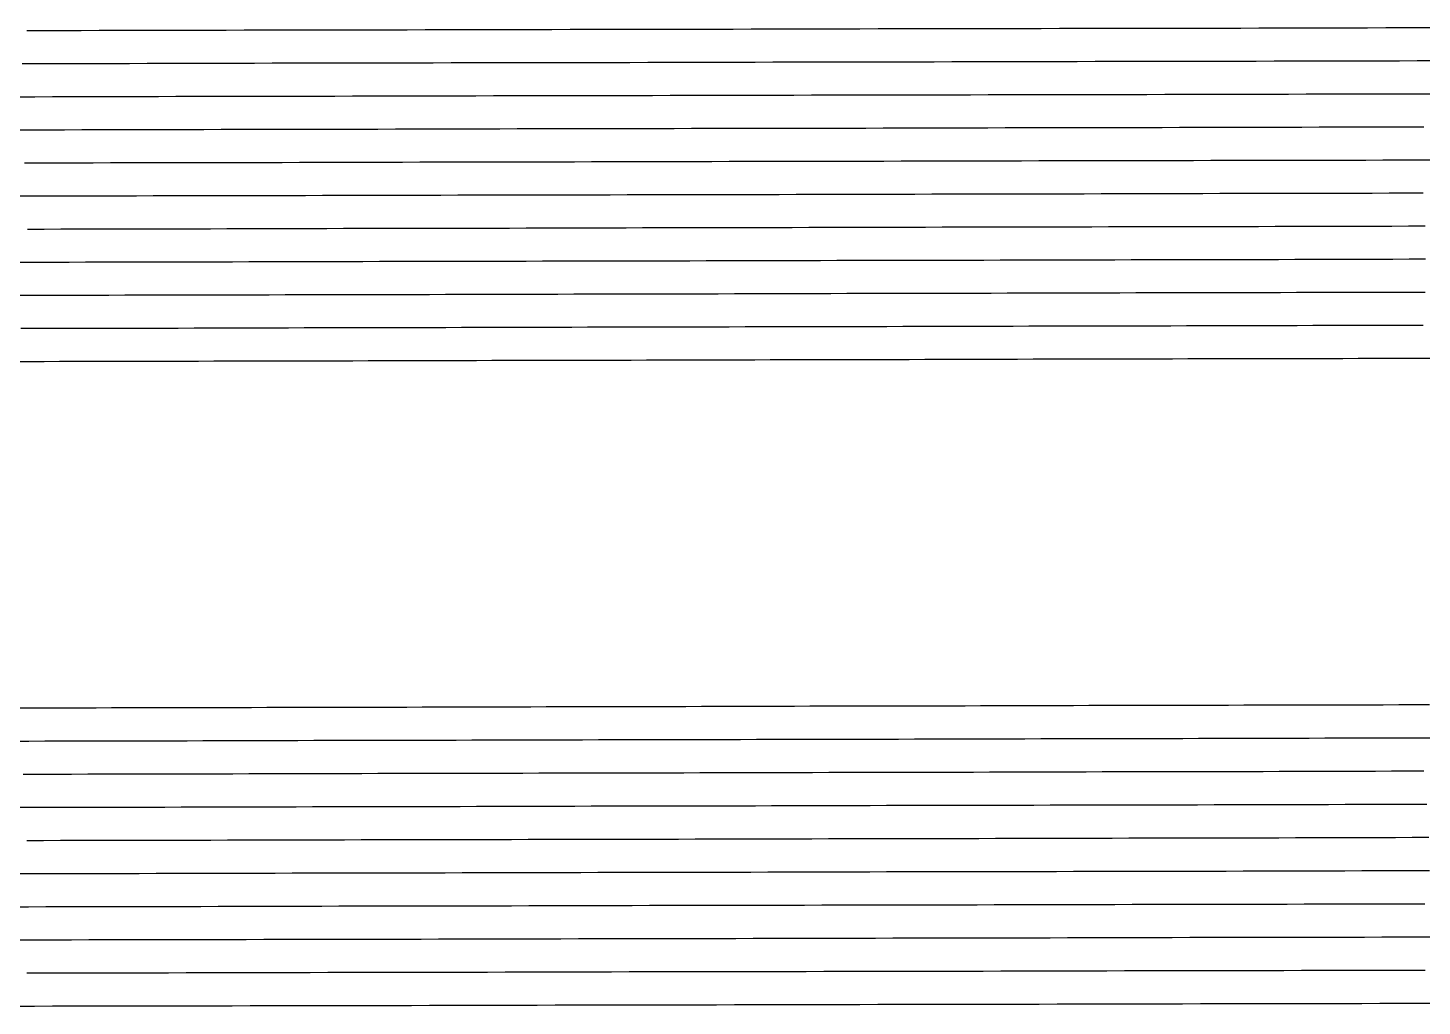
# Model space of a CAD drawing. Header units: millimetres. Extents: x -39.2 to 50.5, y -5.2 to 5.4.
# Drawn here: x 5.28 to 20.23, y -5.13 to 5.36 of the extents above; entities that cross this region are included whole.
import ezdxf

# ---------------------------------------------------------------- set-up
doc = ezdxf.new("R2010")
doc.units = ezdxf.units.MM
doc.layers.add('COPPER_L1_TOP', color=7, linetype='CONTINUOUS')

msp = doc.modelspace()

# ---------------------------------------------------------------- linework, layer by layer
at = {"layer": 'COPPER_L1_TOP'}
for points in [[(11.096, 5.339), (10.901, 5.338), (10.707, 5.338), (10.513, 5.338), (10.319, 5.337), (10.124, 5.337), (9.93, 5.337), (9.736, 5.336), (9.542, 5.336), (9.348, 5.335), (9.153, 5.335), (8.959, 5.335), (8.765, 5.334), (8.571, 5.334), (8.377, 5.333), (8.183, 5.333), (7.988, 5.333), (7.794, 5.332), (7.6, 5.332), (7.406, 5.331), (7.212, 5.331), (7.018, 5.331), (6.824, 5.33), (6.629, 5.33), (6.435, 5.329), (6.241, 5.329), (6.047, 5.329), (5.853, 5.328), (5.659, 5.328), (5.465, 5.327), (5.271, 5.327)], [(20.426, 5.358), (20.231, 5.357), (20.037, 5.357), (19.842, 5.357), (19.648, 5.356), (19.453, 5.356), (19.259, 5.355), (19.064, 5.355), (18.87, 5.355), (18.675, 5.354), (18.481, 5.354), (18.287, 5.353), (18.092, 5.353), (17.898, 5.353), (17.703, 5.352), (17.509, 5.352), (17.314, 5.351), (17.12, 5.351), (16.925, 5.351), (16.731, 5.35), (16.537, 5.35), (16.342, 5.35), (16.148, 5.349), (15.954, 5.349), (15.759, 5.348), (15.565, 5.348), (15.37, 5.348), (15.176, 5.347), (14.982, 5.347), (14.787, 5.346), (14.593, 5.346), (14.399, 5.346), (14.204, 5.345), (14.01, 5.345), (13.816, 5.344), (13.621, 5.344), (13.427, 5.344), (13.233, 5.343), (13.038, 5.343), (12.844, 5.342), (12.65, 5.342), (12.455, 5.342), (12.261, 5.341), (12.067, 5.341), (11.873, 5.34), (11.678, 5.34), (11.484, 5.34), (11.29, 5.339), (11.096, 5.339)], [(15.574, 4.993), (15.382, 4.993), (15.19, 4.993), (14.998, 4.992), (14.806, 4.992), (14.614, 4.991), (14.422, 4.991), (14.23, 4.991), (14.039, 4.99), (13.847, 4.99), (13.655, 4.989), (13.463, 4.989), (13.271, 4.989), (13.079, 4.988), (12.887, 4.988), (12.696, 4.987), (12.504, 4.987), (12.312, 4.987), (12.12, 4.986), (11.928, 4.986), (11.737, 4.985), (11.545, 4.985), (11.353, 4.985), (11.161, 4.984), (10.97, 4.984), (10.778, 4.984), (10.586, 4.983), (10.394, 4.983), (10.202, 4.982), (10.011, 4.982), (9.819, 4.982), (9.627, 4.981), (9.436, 4.981), (9.244, 4.98), (9.052, 4.98), (8.86, 4.98), (8.669, 4.979), (8.477, 4.979), (8.285, 4.978), (8.094, 4.978), (7.902, 4.978), (7.71, 4.977), (7.519, 4.977), (7.327, 4.976), (7.135, 4.976), (6.944, 4.976), (6.752, 4.975), (6.56, 4.975), (6.369, 4.974), (6.177, 4.974), (5.985, 4.974), (5.794, 4.973), (5.602, 4.973), (5.411, 4.972), (5.219, 4.972)], [(20.373, 5.003), (20.181, 5.003), (19.989, 5.002), (19.797, 5.002), (19.605, 5.002), (19.413, 5.001), (19.221, 5.001), (19.029, 5), (18.837, 5), (18.645, 5), (18.453, 4.999), (18.261, 4.999), (18.069, 4.998), (17.877, 4.998), (17.685, 4.998), (17.493, 4.997), (17.301, 4.997), (17.109, 4.997), (16.917, 4.996), (16.725, 4.996), (16.533, 4.995), (16.341, 4.995), (16.149, 4.995), (15.957, 4.994), (15.765, 4.994), (15.574, 4.993)], [(19.935, 4.648), (19.746, 4.647), (19.556, 4.647), (19.367, 4.647), (19.177, 4.646), (18.988, 4.646), (18.798, 4.645), (18.609, 4.645), (18.419, 4.645), (18.23, 4.644), (18.04, 4.644), (17.851, 4.644), (17.661, 4.643), (17.472, 4.643), (17.282, 4.642), (17.093, 4.642), (16.903, 4.642), (16.714, 4.641), (16.524, 4.641), (16.335, 4.64), (16.145, 4.64), (15.956, 4.64), (15.766, 4.639), (15.577, 4.639), (15.388, 4.638), (15.198, 4.638), (15.009, 4.638), (14.819, 4.637), (14.63, 4.637), (14.441, 4.636), (14.251, 4.636), (14.062, 4.636), (13.872, 4.635), (13.683, 4.635), (13.494, 4.634), (13.304, 4.634), (13.115, 4.634), (12.926, 4.633), (12.736, 4.633), (12.547, 4.632), (12.358, 4.632), (12.168, 4.632), (11.979, 4.631), (11.79, 4.631), (11.6, 4.631), (11.411, 4.63), (11.222, 4.63), (11.032, 4.629), (10.843, 4.629), (10.654, 4.629), (10.464, 4.628), (10.275, 4.628), (10.086, 4.627), (9.897, 4.627), (9.707, 4.627), (9.518, 4.626), (9.329, 4.626), (9.14, 4.625), (8.95, 4.625), (8.761, 4.625), (8.572, 4.624), (8.383, 4.624), (8.193, 4.623), (8.004, 4.623), (7.815, 4.623), (7.626, 4.622), (7.437, 4.622), (7.247, 4.621), (7.058, 4.621), (6.869, 4.621), (6.68, 4.62), (6.491, 4.62), (6.302, 4.619), (6.112, 4.619), (5.923, 4.619), (5.734, 4.618), (5.545, 4.618), (5.356, 4.617), (5.167, 4.617)], [(20.314, 4.649), (20.125, 4.648), (19.935, 4.648)], [(20.251, 4.294), (20.064, 4.294), (19.877, 4.293), (19.689, 4.293), (19.502, 4.292), (19.315, 4.292), (19.128, 4.292), (18.941, 4.291), (18.754, 4.291), (18.567, 4.291), (18.38, 4.29), (18.193, 4.29), (18.006, 4.289), (17.819, 4.289), (17.632, 4.289), (17.445, 4.288), (17.258, 4.288), (17.071, 4.287), (16.884, 4.287), (16.697, 4.287), (16.51, 4.286), (16.323, 4.286), (16.136, 4.285), (15.949, 4.285), (15.762, 4.285), (15.575, 4.284), (15.388, 4.284), (15.201, 4.283), (15.014, 4.283), (14.827, 4.283), (14.64, 4.282), (14.453, 4.282), (14.267, 4.281), (14.08, 4.281), (13.893, 4.281), (13.706, 4.28), (13.519, 4.28), (13.332, 4.279), (13.145, 4.279), (12.958, 4.279), (12.771, 4.278), (12.585, 4.278), (12.398, 4.278), (12.211, 4.277), (12.024, 4.277), (11.837, 4.276), (11.65, 4.276), (11.463, 4.276), (11.277, 4.275), (11.09, 4.275), (10.903, 4.274), (10.716, 4.274), (10.529, 4.274), (10.343, 4.273), (10.156, 4.273), (9.969, 4.272), (9.782, 4.272), (9.595, 4.272), (9.409, 4.271), (9.222, 4.271), (9.035, 4.27), (8.848, 4.27), (8.662, 4.27), (8.475, 4.269), (8.288, 4.269), (8.101, 4.268), (7.915, 4.268), (7.728, 4.268), (7.541, 4.267), (7.354, 4.267), (7.168, 4.266), (6.981, 4.266), (6.794, 4.266), (6.608, 4.265), (6.421, 4.265), (6.234, 4.264), (6.048, 4.264), (5.861, 4.264), (5.674, 4.263), (5.488, 4.263), (5.301, 4.263), (5.114, 4.262)], [(20.366, 3.94), (20.182, 3.94), (19.997, 3.939), (19.812, 3.939), (19.628, 3.938), (19.443, 3.938), (19.259, 3.938), (19.074, 3.937), (18.889, 3.937), (18.705, 3.936), (18.52, 3.936), (18.336, 3.936), (18.151, 3.935), (17.967, 3.935), (17.782, 3.934), (17.598, 3.934), (17.413, 3.934), (17.228, 3.933), (17.044, 3.933), (16.859, 3.932), (16.675, 3.932), (16.49, 3.932), (16.306, 3.931), (16.121, 3.931), (15.937, 3.93), (15.752, 3.93), (15.568, 3.93), (15.383, 3.929), (15.199, 3.929), (15.014, 3.928), (14.83, 3.928), (14.646, 3.928), (14.461, 3.927), (14.277, 3.927), (14.092, 3.926), (13.908, 3.926), (13.723, 3.926), (13.539, 3.925), (13.354, 3.925), (13.17, 3.925), (12.986, 3.924), (12.801, 3.924), (12.617, 3.923), (12.432, 3.923), (12.248, 3.923), (12.064, 3.922), (11.879, 3.922), (11.695, 3.921), (11.511, 3.921), (11.326, 3.921), (11.142, 3.92), (10.957, 3.92), (10.773, 3.919), (10.589, 3.919), (10.404, 3.919), (10.22, 3.918), (10.036, 3.918), (9.852, 3.917), (9.667, 3.917), (9.483, 3.917), (9.299, 3.916), (9.114, 3.916), (8.93, 3.915), (8.746, 3.915), (8.561, 3.915), (8.377, 3.914), (8.193, 3.914), (8.009, 3.913), (7.824, 3.913), (7.64, 3.913), (7.456, 3.912), (7.272, 3.912), (7.087, 3.912), (6.903, 3.911), (6.719, 3.911), (6.535, 3.91), (6.351, 3.91), (6.166, 3.91), (5.982, 3.909), (5.798, 3.909), (5.614, 3.908), (5.43, 3.908), (5.245, 3.908)], [(20.244, 3.585), (20.062, 3.585), (19.88, 3.585), (19.698, 3.584), (19.516, 3.584), (19.335, 3.583), (19.153, 3.583), (18.971, 3.583), (18.789, 3.582), (18.608, 3.582), (18.426, 3.581), (18.244, 3.581), (18.062, 3.581), (17.881, 3.58), (17.699, 3.58), (17.517, 3.579), (17.335, 3.579), (17.154, 3.579), (16.972, 3.578), (16.79, 3.578), (16.609, 3.577), (16.427, 3.577), (16.245, 3.577), (16.064, 3.576), (15.882, 3.576), (15.7, 3.575), (15.519, 3.575), (15.337, 3.575), (15.155, 3.574), (14.974, 3.574), (14.792, 3.573), (14.61, 3.573), (14.429, 3.573), (14.247, 3.572), (14.066, 3.572), (13.884, 3.572), (13.702, 3.571), (13.521, 3.571), (13.339, 3.57), (13.158, 3.57), (12.976, 3.57), (12.795, 3.569), (12.613, 3.569), (12.432, 3.568), (12.25, 3.568), (12.069, 3.568), (11.887, 3.567), (11.706, 3.567), (11.524, 3.566), (11.343, 3.566), (11.161, 3.566), (10.98, 3.565), (10.798, 3.565), (10.617, 3.564), (10.435, 3.564), (10.254, 3.564), (10.072, 3.563), (9.891, 3.563), (9.709, 3.562), (9.528, 3.562), (9.347, 3.562), (9.165, 3.561), (8.984, 3.561), (8.802, 3.56), (8.621, 3.56), (8.44, 3.56), (8.258, 3.559), (8.077, 3.559), (7.896, 3.559), (7.714, 3.558), (7.533, 3.558), (7.352, 3.557), (7.17, 3.557), (6.989, 3.557), (6.808, 3.556), (6.626, 3.556), (6.445, 3.555), (6.264, 3.555), (6.082, 3.555), (5.901, 3.554), (5.72, 3.554), (5.539, 3.553), (5.357, 3.553), (5.176, 3.553)], [(20.264, 3.231), (20.085, 3.231), (19.906, 3.23), (19.728, 3.23), (19.549, 3.23), (19.37, 3.229), (19.192, 3.229), (19.013, 3.228), (18.834, 3.228), (18.656, 3.228), (18.477, 3.227), (18.298, 3.227), (18.12, 3.226), (17.941, 3.226), (17.763, 3.226), (17.584, 3.225), (17.405, 3.225), (17.227, 3.224), (17.048, 3.224), (16.87, 3.224), (16.691, 3.223), (16.513, 3.223), (16.334, 3.222), (16.156, 3.222), (15.977, 3.222), (15.799, 3.221), (15.62, 3.221), (15.442, 3.22), (15.263, 3.22), (15.085, 3.22), (14.906, 3.219), (14.728, 3.219), (14.549, 3.219), (14.371, 3.218), (14.192, 3.218), (14.014, 3.217), (13.835, 3.217), (13.657, 3.217), (13.478, 3.216), (13.3, 3.216), (13.122, 3.215), (12.943, 3.215), (12.765, 3.215), (12.586, 3.214), (12.408, 3.214), (12.23, 3.213), (12.051, 3.213), (11.873, 3.213), (11.695, 3.212), (11.516, 3.212), (11.338, 3.211), (11.16, 3.211), (10.981, 3.211), (10.803, 3.21), (10.625, 3.21), (10.446, 3.209), (10.268, 3.209), (10.09, 3.209), (9.911, 3.208), (9.733, 3.208), (9.555, 3.207), (9.377, 3.207), (9.198, 3.207), (9.02, 3.206), (8.842, 3.206), (8.664, 3.206), (8.485, 3.205), (8.307, 3.205), (8.129, 3.204), (7.951, 3.204), (7.773, 3.204), (7.594, 3.203), (7.416, 3.203), (7.238, 3.202), (7.06, 3.202), (6.882, 3.202), (6.703, 3.201), (6.525, 3.201), (6.347, 3.2), (6.169, 3.2), (5.991, 3.2), (5.813, 3.199), (5.635, 3.199), (5.457, 3.198), (5.278, 3.198)], [(20.27, 2.877), (20.095, 2.877), (19.919, 2.876), (19.744, 2.876), (19.568, 2.875), (19.393, 2.875), (19.217, 2.875), (19.042, 2.874), (18.866, 2.874), (18.691, 2.873), (18.515, 2.873), (18.34, 2.873), (18.164, 2.872), (17.989, 2.872), (17.813, 2.871), (17.638, 2.871), (17.462, 2.871), (17.287, 2.87), (17.112, 2.87), (16.936, 2.869), (16.761, 2.869), (16.585, 2.869), (16.41, 2.868), (16.235, 2.868), (16.059, 2.868), (15.884, 2.867), (15.708, 2.867), (15.533, 2.866), (15.358, 2.866), (15.182, 2.866), (15.007, 2.865), (14.832, 2.865), (14.656, 2.864), (14.481, 2.864), (14.306, 2.864), (14.13, 2.863), (13.955, 2.863), (13.78, 2.862), (13.605, 2.862), (13.429, 2.862), (13.254, 2.861), (13.079, 2.861), (12.903, 2.86), (12.728, 2.86), (12.553, 2.86), (12.378, 2.859), (12.203, 2.859), (12.027, 2.858), (11.852, 2.858), (11.677, 2.858), (11.502, 2.857), (11.326, 2.857), (11.151, 2.856), (10.976, 2.856), (10.801, 2.856), (10.626, 2.855), (10.451, 2.855), (10.275, 2.854), (10.1, 2.854), (9.925, 2.854), (9.75, 2.853), (9.575, 2.853), (9.4, 2.853), (9.225, 2.852), (9.05, 2.852), (8.874, 2.851), (8.699, 2.851), (8.524, 2.851), (8.349, 2.85), (8.174, 2.85), (7.999, 2.849), (7.824, 2.849), (7.649, 2.849), (7.474, 2.848), (7.299, 2.848), (7.124, 2.847), (6.949, 2.847), (6.774, 2.847), (6.599, 2.846), (6.424, 2.846), (6.249, 2.845), (6.074, 2.845), (5.899, 2.845), (5.724, 2.844), (5.549, 2.844), (5.374, 2.843), (5.199, 2.843)], [(5.291, 2.488), (5.119, 2.488)], [(20.264, 2.523), (20.092, 2.522), (19.919, 2.522), (19.747, 2.522), (19.574, 2.521), (19.402, 2.521), (19.23, 2.52), (19.057, 2.52), (18.885, 2.52), (18.713, 2.519), (18.54, 2.519), (18.368, 2.518), (18.196, 2.518), (18.023, 2.518), (17.851, 2.517), (17.679, 2.517), (17.506, 2.516), (17.334, 2.516), (17.162, 2.516), (16.989, 2.515), (16.817, 2.515), (16.645, 2.515), (16.473, 2.514), (16.3, 2.514), (16.128, 2.513), (15.956, 2.513), (15.784, 2.513), (15.611, 2.512), (15.439, 2.512), (15.267, 2.511), (15.095, 2.511), (14.923, 2.511), (14.75, 2.51), (14.578, 2.51), (14.406, 2.509), (14.234, 2.509), (14.062, 2.509), (13.89, 2.508), (13.717, 2.508), (13.545, 2.507), (13.373, 2.507), (13.201, 2.507), (13.029, 2.506), (12.857, 2.506), (12.685, 2.505), (12.513, 2.505), (12.341, 2.505), (12.169, 2.504), (11.996, 2.504), (11.824, 2.503), (11.652, 2.503), (11.48, 2.503), (11.308, 2.502), (11.136, 2.502), (10.964, 2.501), (10.792, 2.501), (10.62, 2.501), (10.448, 2.5), (10.276, 2.5), (10.104, 2.5), (9.932, 2.499), (9.76, 2.499), (9.588, 2.498), (9.416, 2.498), (9.244, 2.498), (9.072, 2.497), (8.9, 2.497), (8.728, 2.496), (8.556, 2.496), (8.384, 2.496), (8.213, 2.495), (8.041, 2.495), (7.869, 2.494), (7.697, 2.494), (7.525, 2.494), (7.353, 2.493), (7.181, 2.493), (7.009, 2.492), (6.837, 2.492), (6.666, 2.492), (6.494, 2.491), (6.322, 2.491), (6.15, 2.49), (5.978, 2.49), (5.806, 2.49), (5.635, 2.489), (5.463, 2.489), (5.291, 2.488)], [(9.257, 2.143), (9.088, 2.143), (8.919, 2.142), (8.751, 2.142), (8.582, 2.141), (8.413, 2.141), (8.244, 2.141), (8.075, 2.14), (7.907, 2.14), (7.738, 2.139), (7.569, 2.139), (7.4, 2.139), (7.232, 2.138), (7.063, 2.138), (6.894, 2.137), (6.726, 2.137), (6.557, 2.137), (6.388, 2.136), (6.219, 2.136), (6.051, 2.135), (5.882, 2.135), (5.713, 2.135), (5.545, 2.134), (5.376, 2.134), (5.207, 2.134)], [(20.244, 2.169), (20.075, 2.168), (19.906, 2.168), (19.737, 2.167), (19.567, 2.167), (19.398, 2.167), (19.229, 2.166), (19.06, 2.166), (18.891, 2.165), (18.721, 2.165), (18.552, 2.165), (18.383, 2.164), (18.214, 2.164), (18.045, 2.163), (17.875, 2.163), (17.706, 2.163), (17.537, 2.162), (17.368, 2.162), (17.199, 2.162), (17.03, 2.161), (16.86, 2.161), (16.691, 2.16), (16.522, 2.16), (16.353, 2.16), (16.184, 2.159), (16.015, 2.159), (15.846, 2.158), (15.677, 2.158), (15.508, 2.158), (15.339, 2.157), (15.17, 2.157), (15.001, 2.156), (14.831, 2.156), (14.662, 2.156), (14.493, 2.155), (14.324, 2.155), (14.155, 2.154), (13.986, 2.154), (13.817, 2.154), (13.648, 2.153), (13.479, 2.153), (13.31, 2.152), (13.141, 2.152), (12.972, 2.152), (12.803, 2.151), (12.635, 2.151), (12.466, 2.15), (12.297, 2.15), (12.128, 2.15), (11.959, 2.149), (11.79, 2.149), (11.621, 2.148), (11.452, 2.148), (11.283, 2.148), (11.114, 2.147), (10.945, 2.147), (10.776, 2.147), (10.608, 2.146), (10.439, 2.146), (10.27, 2.145), (10.101, 2.145), (9.932, 2.145), (9.763, 2.144), (9.595, 2.144), (9.426, 2.143), (9.257, 2.143)], [(13.075, 1.797), (12.909, 1.797), (12.743, 1.797), (12.577, 1.796), (12.412, 1.796), (12.246, 1.795), (12.08, 1.795), (11.914, 1.795), (11.749, 1.794), (11.583, 1.794), (11.417, 1.794), (11.251, 1.793), (11.086, 1.793), (10.92, 1.792), (10.754, 1.792), (10.588, 1.792), (10.423, 1.791), (10.257, 1.791), (10.091, 1.79), (9.926, 1.79), (9.76, 1.79), (9.594, 1.789), (9.428, 1.789), (9.263, 1.788), (9.097, 1.788), (8.931, 1.788), (8.766, 1.787), (8.6, 1.787), (8.435, 1.786), (8.269, 1.786), (8.103, 1.786), (7.938, 1.785), (7.772, 1.785), (7.607, 1.784), (7.441, 1.784), (7.275, 1.784), (7.11, 1.783), (6.944, 1.783), (6.779, 1.782), (6.613, 1.782), (6.448, 1.782), (6.282, 1.781), (6.116, 1.781), (5.951, 1.781), (5.785, 1.78), (5.62, 1.78), (5.454, 1.779), (5.289, 1.779), (5.123, 1.779)], [(20.378, 1.815), (20.212, 1.814), (20.046, 1.814), (19.88, 1.814), (19.713, 1.813), (19.547, 1.813), (19.381, 1.812), (19.215, 1.812), (19.049, 1.812), (18.883, 1.811), (18.717, 1.811), (18.551, 1.81), (18.385, 1.81), (18.219, 1.81), (18.053, 1.809), (17.887, 1.809), (17.721, 1.809), (17.555, 1.808), (17.389, 1.808), (17.223, 1.807), (17.057, 1.807), (16.891, 1.807), (16.725, 1.806), (16.559, 1.806), (16.393, 1.805), (16.227, 1.805), (16.061, 1.805), (15.895, 1.804), (15.729, 1.804), (15.563, 1.803), (15.397, 1.803), (15.231, 1.803), (15.065, 1.802), (14.899, 1.802), (14.733, 1.801), (14.568, 1.801), (14.402, 1.801), (14.236, 1.8), (14.07, 1.8), (13.904, 1.799), (13.738, 1.799), (13.572, 1.799), (13.407, 1.798), (13.241, 1.798), (13.075, 1.797)], [(5.179, -1.932), (5.346, -1.931), (5.512, -1.931), (5.679, -1.93), (5.846, -1.93), (6.012, -1.93), (6.179, -1.929), (6.345, -1.929), (6.512, -1.928), (6.678, -1.928), (6.845, -1.928), (7.012, -1.927), (7.178, -1.927), (7.345, -1.926), (7.511, -1.926), (7.678, -1.926), (7.844, -1.925), (8.011, -1.925), (8.177, -1.924), (8.344, -1.924), (8.51, -1.924), (8.677, -1.923), (8.843, -1.923), (9.01, -1.922), (9.176, -1.922), (9.343, -1.922), (9.509, -1.921), (9.676, -1.921), (9.842, -1.921), (10.008, -1.92), (10.175, -1.92), (10.341, -1.919), (10.508, -1.919), (10.674, -1.919), (10.84, -1.918), (11.007, -1.918), (11.173, -1.917), (11.34, -1.917), (11.506, -1.917), (11.672, -1.916), (11.839, -1.916), (12.005, -1.915), (12.171, -1.915), (12.338, -1.915), (12.504, -1.914), (12.67, -1.914), (12.837, -1.913), (13.003, -1.913), (13.169, -1.913), (13.336, -1.912), (13.502, -1.912), (13.668, -1.911), (13.834, -1.911), (14.001, -1.911), (14.167, -1.91), (14.333, -1.91), (14.499, -1.909), (14.666, -1.909), (14.832, -1.909), (14.998, -1.908), (15.164, -1.908), (15.331, -1.908), (15.497, -1.907), (15.663, -1.907), (15.829, -1.906), (15.995, -1.906), (16.161, -1.906), (16.328, -1.905), (16.494, -1.905), (16.66, -1.904), (16.826, -1.904), (16.992, -1.904), (17.158, -1.903), (17.324, -1.903), (17.491, -1.902), (17.657, -1.902), (17.823, -1.902), (17.989, -1.901), (18.155, -1.901), (18.321, -1.9), (18.487, -1.9), (18.653, -1.9), (18.819, -1.899), (18.985, -1.899), (19.151, -1.898), (19.317, -1.898), (19.483, -1.898), (19.649, -1.897), (19.815, -1.897), (19.981, -1.896), (20.147, -1.896), (20.313, -1.896)], [(5.121, -2.287), (5.291, -2.287), (5.461, -2.286), (5.63, -2.286), (5.8, -2.285), (5.97, -2.285), (6.14, -2.285), (6.309, -2.284), (6.479, -2.284), (6.649, -2.283), (6.819, -2.283), (6.988, -2.283), (7.158, -2.282), (7.328, -2.282), (7.497, -2.281), (7.667, -2.281), (7.837, -2.281), (8.007, -2.28), (8.176, -2.28), (8.346, -2.279), (8.516, -2.279), (8.685, -2.279), (8.855, -2.278), (9.024, -2.278), (9.194, -2.277), (9.364, -2.277), (9.533, -2.277), (9.703, -2.276), (9.873, -2.276), (10.042, -2.275), (10.212, -2.275), (10.381, -2.275), (10.551, -2.274), (10.72, -2.274), (10.89, -2.274), (11.06, -2.273), (11.229, -2.273), (11.399, -2.272), (11.568, -2.272), (11.738, -2.272), (11.907, -2.271), (12.077, -2.271), (12.246, -2.27), (12.416, -2.27), (12.585, -2.27), (12.755, -2.269), (12.924, -2.269), (13.094, -2.268), (13.263, -2.268), (13.432, -2.268), (13.602, -2.267), (13.771, -2.267), (13.941, -2.266), (14.11, -2.266), (14.28, -2.266), (14.449, -2.265), (14.618, -2.265), (14.788, -2.264), (14.957, -2.264), (15.127, -2.264), (15.296, -2.263), (15.465, -2.263), (15.635, -2.262), (15.804, -2.262), (15.973, -2.262), (16.143, -2.261), (16.312, -2.261), (16.481, -2.261), (16.651, -2.26), (16.82, -2.26), (16.989, -2.259), (17.159, -2.259), (17.328, -2.259), (17.497, -2.258), (17.667, -2.258), (17.836, -2.257), (18.005, -2.257), (18.174, -2.257), (18.344, -2.256), (18.513, -2.256), (18.682, -2.255), (18.851, -2.255), (19.02, -2.255), (19.19, -2.254), (19.359, -2.254), (19.528, -2.253), (19.697, -2.253), (19.866, -2.253), (20.036, -2.252), (20.205, -2.252), (20.374, -2.251)], [(5.23, -2.642), (5.403, -2.642), (5.576, -2.641), (5.749, -2.641), (5.922, -2.64), (6.095, -2.64), (6.268, -2.64), (6.441, -2.639), (6.614, -2.639), (6.786, -2.638), (6.959, -2.638), (7.132, -2.638), (7.305, -2.637), (7.478, -2.637), (7.651, -2.636), (7.824, -2.636), (7.996, -2.636), (8.169, -2.635), (8.342, -2.635), (8.515, -2.634), (8.688, -2.634), (8.861, -2.634), (9.033, -2.633), (9.206, -2.633), (9.379, -2.632), (9.552, -2.632), (9.724, -2.632), (9.897, -2.631), (10.07, -2.631), (10.243, -2.63), (10.415, -2.63), (10.588, -2.63), (10.761, -2.629), (10.934, -2.629), (11.106, -2.628), (11.279, -2.628), (11.452, -2.628), (11.624, -2.627), (11.797, -2.627), (11.97, -2.627), (12.142, -2.626), (12.315, -2.626), (12.488, -2.625), (12.66, -2.625), (12.833, -2.625), (13.006, -2.624), (13.178, -2.624), (13.351, -2.623), (13.524, -2.623), (13.696, -2.623), (13.869, -2.622), (14.041, -2.622), (14.214, -2.621), (14.387, -2.621), (14.559, -2.621), (14.732, -2.62), (14.904, -2.62), (15.077, -2.619), (15.249, -2.619), (15.422, -2.619), (15.594, -2.618), (15.767, -2.618), (15.939, -2.617), (16.112, -2.617), (16.284, -2.617), (16.457, -2.616), (16.629, -2.616), (16.802, -2.615), (16.974, -2.615), (17.147, -2.615), (17.319, -2.614), (17.492, -2.614), (17.664, -2.614), (17.837, -2.613), (18.009, -2.613), (18.182, -2.612), (18.354, -2.612), (18.526, -2.612), (18.699, -2.611), (18.871, -2.611), (19.044, -2.61), (19.216, -2.61), (19.388, -2.61), (19.561, -2.609), (19.733, -2.609), (19.905, -2.608), (20.078, -2.608), (20.25, -2.608)], [(5.164, -2.997), (5.34, -2.997), (5.516, -2.996), (5.692, -2.996), (5.868, -2.996), (6.044, -2.995), (6.22, -2.995), (6.396, -2.995), (6.572, -2.994), (6.748, -2.994), (6.925, -2.993), (7.101, -2.993), (7.277, -2.993), (7.453, -2.992), (7.629, -2.992), (7.805, -2.991), (7.981, -2.991), (8.157, -2.991), (8.333, -2.99), (8.509, -2.99), (8.685, -2.989), (8.861, -2.989), (9.036, -2.989), (9.212, -2.988), (9.388, -2.988), (9.564, -2.987), (9.74, -2.987), (9.916, -2.987), (10.092, -2.986), (10.268, -2.986), (10.444, -2.985), (10.62, -2.985), (10.796, -2.985), (10.972, -2.984), (11.147, -2.984), (11.323, -2.983), (11.499, -2.983), (11.675, -2.983), (11.851, -2.982), (12.027, -2.982), (12.203, -2.981), (12.378, -2.981), (12.554, -2.981), (12.73, -2.98), (12.906, -2.98), (13.082, -2.98), (13.257, -2.979), (13.433, -2.979), (13.609, -2.978), (13.785, -2.978), (13.96, -2.978), (14.136, -2.977), (14.312, -2.977), (14.488, -2.976), (14.663, -2.976), (14.839, -2.976), (15.015, -2.975), (15.191, -2.975), (15.366, -2.974), (15.542, -2.974), (15.718, -2.974), (15.893, -2.973), (16.069, -2.973), (16.245, -2.972), (16.42, -2.972), (16.596, -2.972), (16.772, -2.971), (16.947, -2.971), (17.123, -2.97), (17.299, -2.97), (17.474, -2.97), (17.65, -2.969), (17.825, -2.969), (18.001, -2.968), (18.177, -2.968), (18.352, -2.968), (18.528, -2.967), (18.703, -2.967), (18.879, -2.966), (19.054, -2.966), (19.23, -2.966), (19.406, -2.965), (19.581, -2.965), (19.757, -2.965), (19.932, -2.964), (20.108, -2.964), (20.283, -2.963)], [(5.271, -3.352), (5.45, -3.352), (5.629, -3.351), (5.809, -3.351), (5.988, -3.351), (6.167, -3.35), (6.346, -3.35), (6.525, -3.349), (6.705, -3.349), (6.884, -3.349), (7.063, -3.348), (7.242, -3.348), (7.421, -3.347), (7.601, -3.347), (7.78, -3.347), (7.959, -3.346), (8.138, -3.346), (8.317, -3.346), (8.496, -3.345), (8.676, -3.345), (8.855, -3.344), (9.034, -3.344), (9.213, -3.344), (9.392, -3.343), (9.571, -3.343), (9.75, -3.342), (9.929, -3.342), (10.108, -3.342), (10.287, -3.341), (10.466, -3.341), (10.646, -3.34), (10.825, -3.34), (11.004, -3.34), (11.183, -3.339), (11.362, -3.339), (11.541, -3.338), (11.72, -3.338), (11.899, -3.338), (12.078, -3.337), (12.257, -3.337), (12.436, -3.336), (12.615, -3.336), (12.794, -3.336), (12.973, -3.335), (13.152, -3.335), (13.331, -3.334), (13.509, -3.334), (13.688, -3.334), (13.867, -3.333), (14.046, -3.333), (14.225, -3.333), (14.404, -3.332), (14.583, -3.332), (14.762, -3.331), (14.941, -3.331), (15.12, -3.331), (15.299, -3.33), (15.477, -3.33), (15.656, -3.329), (15.835, -3.329), (16.014, -3.329), (16.193, -3.328), (16.372, -3.328), (16.55, -3.327), (16.729, -3.327), (16.908, -3.327), (17.087, -3.326), (17.266, -3.326), (17.445, -3.325), (17.623, -3.325), (17.802, -3.325), (17.981, -3.324), (18.16, -3.324), (18.338, -3.323), (18.517, -3.323), (18.696, -3.323), (18.875, -3.322), (19.053, -3.322), (19.232, -3.321), (19.411, -3.321), (19.589, -3.321), (19.768, -3.32), (19.947, -3.32), (20.126, -3.319), (20.304, -3.319)], [(5.196, -3.708), (5.378, -3.707), (5.561, -3.707), (5.743, -3.706), (5.926, -3.706), (6.108, -3.706), (6.29, -3.705), (6.473, -3.705), (6.655, -3.704), (6.837, -3.704), (7.02, -3.704), (7.202, -3.703), (7.385, -3.703), (7.567, -3.702), (7.749, -3.702), (7.931, -3.702), (8.114, -3.701), (8.296, -3.701), (8.478, -3.7), (8.661, -3.7), (8.843, -3.7), (9.025, -3.699), (9.208, -3.699), (9.39, -3.699), (9.572, -3.698), (9.754, -3.698)], [(9.754, -3.698), (9.937, -3.697), (10.119, -3.697), (10.301, -3.697), (10.483, -3.696), (10.666, -3.696), (10.848, -3.695), (11.03, -3.695), (11.212, -3.695), (11.394, -3.694), (11.576, -3.694), (11.759, -3.693), (11.941, -3.693), (12.123, -3.693), (12.305, -3.692), (12.487, -3.692), (12.669, -3.691), (12.852, -3.691), (13.034, -3.691), (13.216, -3.69), (13.398, -3.69), (13.58, -3.689), (13.762, -3.689), (13.944, -3.689), (14.126, -3.688), (14.308, -3.688), (14.49, -3.687), (14.673, -3.687), (14.855, -3.687), (15.037, -3.686), (15.219, -3.686), (15.401, -3.686), (15.583, -3.685), (15.765, -3.685), (15.947, -3.684), (16.129, -3.684), (16.311, -3.684), (16.493, -3.683), (16.675, -3.683), (16.857, -3.682), (17.039, -3.682), (17.221, -3.682), (17.403, -3.681), (17.585, -3.681), (17.767, -3.68), (17.948, -3.68), (18.13, -3.68), (18.312, -3.679), (18.494, -3.679), (18.676, -3.678), (18.858, -3.678), (19.04, -3.678), (19.222, -3.677), (19.404, -3.677), (19.586, -3.676), (19.767, -3.676), (19.949, -3.676), (20.131, -3.675), (20.313, -3.675)], [(14.35, -4.043), (14.535, -4.043), (14.719, -4.042), (14.904, -4.042), (15.089, -4.042), (15.274, -4.041), (15.459, -4.041), (15.643, -4.04), (15.828, -4.04), (16.013, -4.04), (16.198, -4.039), (16.383, -4.039), (16.567, -4.039), (16.752, -4.038), (16.937, -4.038), (17.122, -4.037), (17.306, -4.037), (17.491, -4.037), (17.676, -4.036), (17.861, -4.036), (18.045, -4.035), (18.23, -4.035), (18.415, -4.035), (18.599, -4.034), (18.784, -4.034), (18.969, -4.033), (19.154, -4.033), (19.338, -4.033), (19.523, -4.032), (19.708, -4.032), (19.892, -4.031), (20.077, -4.031), (20.262, -4.031)], [(5.101, -4.063), (5.286, -4.063), (5.472, -4.062), (5.657, -4.062), (5.842, -4.061), (6.027, -4.061), (6.212, -4.061), (6.397, -4.06), (6.582, -4.06), (6.767, -4.059), (6.952, -4.059), (7.137, -4.059), (7.322, -4.058), (7.507, -4.058), (7.692, -4.057), (7.877, -4.057), (8.062, -4.057), (8.247, -4.056), (8.432, -4.056), (8.617, -4.055), (8.802, -4.055), (8.987, -4.055), (9.172, -4.054), (9.357, -4.054), (9.542, -4.053), (9.727, -4.053), (9.912, -4.053), (10.097, -4.052), (10.282, -4.052), (10.467, -4.052), (10.652, -4.051), (10.837, -4.051), (11.022, -4.05), (11.207, -4.05), (11.392, -4.05), (11.577, -4.049), (11.762, -4.049), (11.947, -4.048), (12.131, -4.048), (12.316, -4.048), (12.501, -4.047), (12.686, -4.047), (12.871, -4.046), (13.056, -4.046), (13.241, -4.046), (13.426, -4.045), (13.61, -4.045), (13.795, -4.044), (13.98, -4.044), (14.165, -4.044), (14.35, -4.043)], [(5.185, -4.418), (5.372, -4.418), (5.56, -4.417), (5.748, -4.417), (5.935, -4.416), (6.123, -4.416), (6.31, -4.416), (6.498, -4.415), (6.685, -4.415), (6.873, -4.414), (7.06, -4.414), (7.248, -4.414), (7.435, -4.413), (7.623, -4.413), (7.811, -4.412), (7.998, -4.412), (8.186, -4.412), (8.373, -4.411), (8.561, -4.411), (8.748, -4.41), (8.935, -4.41), (9.123, -4.41), (9.31, -4.409), (9.498, -4.409), (9.685, -4.408), (9.873, -4.408), (10.06, -4.408), (10.248, -4.407), (10.435, -4.407), (10.623, -4.406), (10.81, -4.406), (10.997, -4.406), (11.185, -4.405), (11.372, -4.405), (11.56, -4.405), (11.747, -4.404), (11.934, -4.404), (12.122, -4.403), (12.309, -4.403), (12.496, -4.403), (12.684, -4.402), (12.871, -4.402), (13.059, -4.401), (13.246, -4.401), (13.433, -4.401), (13.621, -4.4), (13.808, -4.4), (13.995, -4.399), (14.183, -4.399), (14.37, -4.399), (14.557, -4.398), (14.744, -4.398), (14.932, -4.397), (15.119, -4.397), (15.306, -4.397), (15.494, -4.396), (15.681, -4.396), (15.868, -4.395), (16.055, -4.395), (16.243, -4.395), (16.43, -4.394), (16.617, -4.394), (16.804, -4.393), (16.992, -4.393), (17.179, -4.393), (17.366, -4.392), (17.553, -4.392), (17.741, -4.391), (17.928, -4.391), (18.115, -4.391), (18.302, -4.39), (18.489, -4.39), (18.677, -4.39), (18.864, -4.389), (19.051, -4.389)], [(19.051, -4.389), (19.238, -4.388), (19.425, -4.388), (19.613, -4.388), (19.8, -4.387), (19.987, -4.387), (20.174, -4.386), (20.361, -4.386)], [(5.269, -4.773), (5.459, -4.772), (5.649, -4.772), (5.839, -4.772), (6.029, -4.771), (6.219, -4.771), (6.409, -4.771), (6.599, -4.77), (6.789, -4.77), (6.979, -4.769), (7.169, -4.769), (7.359, -4.769), (7.549, -4.768), (7.739, -4.768), (7.929, -4.767), (8.119, -4.767), (8.309, -4.767), (8.499, -4.766), (8.689, -4.766), (8.879, -4.765), (9.069, -4.765), (9.259, -4.765), (9.449, -4.764), (9.639, -4.764), (9.829, -4.763), (10.019, -4.763), (10.209, -4.763), (10.398, -4.762), (10.588, -4.762), (10.778, -4.761), (10.968, -4.761), (11.158, -4.761), (11.348, -4.76), (11.538, -4.76), (11.728, -4.759), (11.918, -4.759), (12.107, -4.759), (12.297, -4.758), (12.487, -4.758), (12.677, -4.758), (12.867, -4.757), (13.057, -4.757), (13.247, -4.756), (13.436, -4.756), (13.626, -4.756), (13.816, -4.755), (14.006, -4.755), (14.196, -4.754), (14.385, -4.754), (14.575, -4.754), (14.765, -4.753), (14.955, -4.753), (15.145, -4.752), (15.334, -4.752), (15.524, -4.752), (15.714, -4.751), (15.904, -4.751), (16.093, -4.75), (16.283, -4.75), (16.473, -4.75), (16.663, -4.749), (16.852, -4.749), (17.042, -4.748), (17.232, -4.748), (17.421, -4.748), (17.611, -4.747), (17.801, -4.747), (17.991, -4.746), (18.18, -4.746), (18.37, -4.746), (18.56, -4.745), (18.749, -4.745), (18.939, -4.744), (19.129, -4.744), (19.318, -4.744), (19.508, -4.743), (19.698, -4.743), (19.887, -4.743), (20.077, -4.742), (20.266, -4.742)], [(5.161, -5.128), (5.353, -5.128), (5.546, -5.127), (5.738, -5.127), (5.931, -5.127), (6.123, -5.126), (6.316, -5.126), (6.508, -5.125), (6.701, -5.125), (6.893, -5.125), (7.086, -5.124), (7.278, -5.124), (7.471, -5.124), (7.663, -5.123), (7.856, -5.123), (8.048, -5.122), (8.241, -5.122), (8.433, -5.122), (8.625, -5.121), (8.818, -5.121), (9.01, -5.12), (9.203, -5.12), (9.395, -5.12), (9.588, -5.119), (9.78, -5.119), (9.972, -5.118), (10.165, -5.118), (10.357, -5.118), (10.55, -5.117), (10.742, -5.117), (10.934, -5.116), (11.127, -5.116), (11.319, -5.116), (11.512, -5.115), (11.704, -5.115), (11.896, -5.114), (12.089, -5.114), (12.281, -5.114), (12.473, -5.113), (12.666, -5.113), (12.858, -5.112), (13.05, -5.112), (13.243, -5.112), (13.435, -5.111), (13.627, -5.111), (13.819, -5.111), (14.012, -5.11), (14.204, -5.11), (14.396, -5.109), (14.589, -5.109), (14.781, -5.109), (14.973, -5.108), (15.165, -5.108), (15.358, -5.107), (15.55, -5.107), (15.742, -5.107), (15.934, -5.106), (16.127, -5.106), (16.319, -5.105), (16.511, -5.105), (16.703, -5.105), (16.896, -5.104), (17.088, -5.104), (17.28, -5.103), (17.472, -5.103), (17.664, -5.103), (17.857, -5.102), (18.049, -5.102), (18.241, -5.101), (18.433, -5.101), (18.625, -5.101), (18.817, -5.1), (19.009, -5.1), (19.202, -5.099), (19.394, -5.099), (19.586, -5.099), (19.778, -5.098), (19.97, -5.098), (20.162, -5.097), (20.354, -5.097)]]:
    msp.add_lwpolyline(points, dxfattribs=at)

doc.saveas('drawing.dxf')
